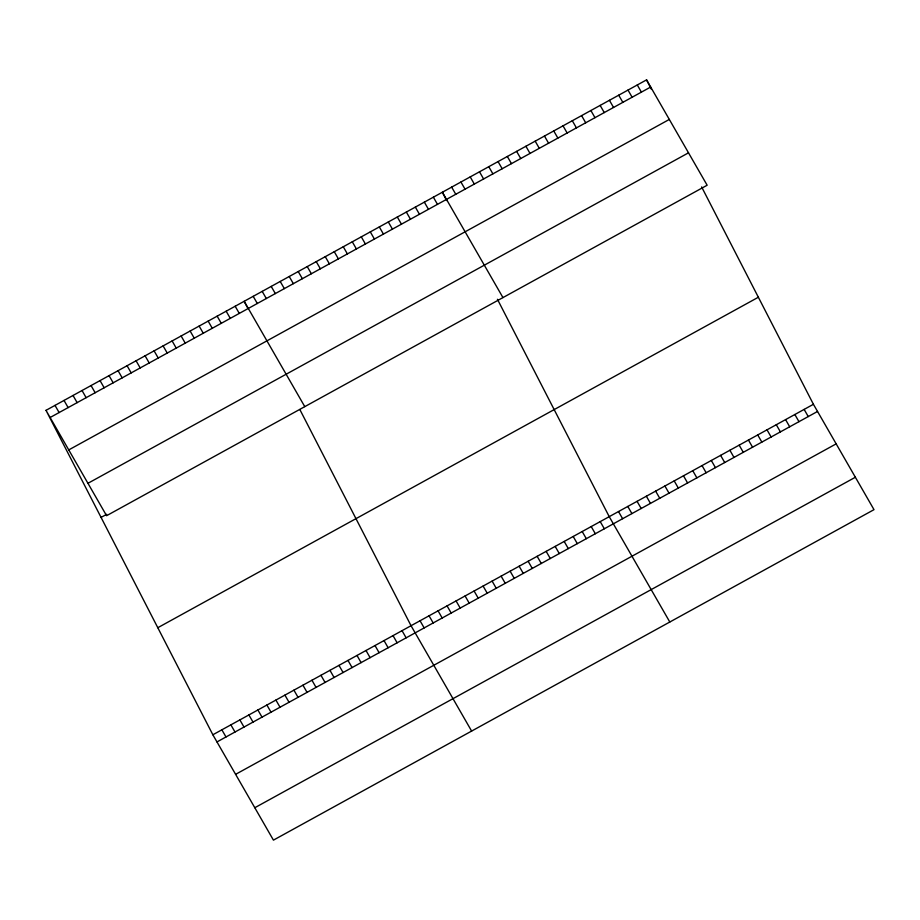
<?xml version="1.0" encoding="UTF-8"?>
<svg xmlns="http://www.w3.org/2000/svg" width="920" height="920" viewBox="0 0 920 920"><rect width="100%" height="100%" fill="white"/><g stroke="black" fill="none" stroke-linecap="round" stroke-linejoin="round"><path stroke-width="1.38" d="M46 410.343L646.564 79.867L707.146 185.23L106.582 515.706L46 410.343L212.853 734.769L273.435 840.132L874 509.657L813.418 404.294L701.626 186.933M50.117 417.507L650.681 87.032M68.747 449.914L669.311 119.439M87.952 483.299L688.505 152.823M101.062 517.408L106.697 514.314M157.791 627.716L758.356 297.24M212.853 734.769L813.418 404.294M216.97 741.934L817.535 411.459M235.612 774.341L836.165 443.865M254.805 807.725L855.37 477.25M637.284 84.973L641.401 92.138M628.004 90.079L632.12 97.244M804.137 409.4L808.255 416.565M618.711 95.197L622.84 102.35M794.857 414.517L798.974 421.671M609.431 100.303L613.548 107.456M785.577 419.623L789.693 426.776M600.15 105.409L604.268 112.573M776.296 424.729L780.413 431.894M590.87 110.515L594.987 117.679M767.015 429.835L771.132 437M581.589 115.621L585.707 122.785M757.723 434.941L761.852 442.106M572.309 120.727L576.426 127.891M748.443 440.047L752.56 447.212M563.028 125.833L567.145 132.998M739.162 445.153L743.279 452.318M553.748 130.939L557.865 138.103M729.882 450.259L733.999 457.424M544.467 136.045L548.584 143.209M720.601 455.365L724.719 462.53M535.187 141.162L539.304 148.315M711.321 460.483L715.438 467.636M525.906 146.268L530.023 153.421M702.04 465.589L706.157 472.742M516.626 151.374L520.743 158.539M692.76 470.695L696.877 477.859M507.345 156.48L511.462 163.645M683.48 475.801L687.596 482.966M498.053 161.586L502.182 168.751M674.199 480.907L678.316 488.072M488.773 166.692L492.89 173.857M664.918 486.013L669.035 493.178M479.492 171.798L483.609 178.963M655.638 491.119L659.755 498.284M470.212 176.905L474.329 184.069M646.357 496.225L650.474 503.389M460.931 182.022L465.048 189.175M637.065 501.342L641.194 508.495M451.651 187.128L455.768 194.281M627.785 506.448L631.902 513.601M502.952 297.585L442.37 192.234L446.648 200.56M618.505 511.554L622.621 518.719M433.366 197.19L437.483 204.355M669.806 622.012L609.224 516.66L497.432 299.287M424.35 202.147L428.467 209.311M600.219 521.617L604.336 528.781M415.345 207.103L419.462 214.268M591.215 526.573L595.332 533.738M406.341 212.06L410.458 219.224M582.199 531.53L586.316 538.694M397.325 217.016L401.442 224.181M573.194 536.486L577.311 543.651M388.32 221.973L392.437 229.137M564.19 541.443L568.307 548.607M379.316 226.929L383.433 234.094M555.174 546.399L559.291 553.564M370.3 231.886L374.417 239.05M546.169 551.356L550.286 558.52M361.296 236.842L365.412 244.007M537.153 556.312L541.282 563.477M352.291 241.799L356.408 248.963M528.149 561.269L532.266 568.433M343.275 246.755L347.392 253.92M519.144 566.226L523.261 573.39M334.27 251.712L338.387 258.877M510.128 571.193L514.257 578.346M325.266 256.68L329.383 263.833M501.124 576.15L505.241 583.303M316.25 261.636L320.367 268.789M492.119 581.106L496.236 588.259M307.245 266.593L311.362 273.746M483.103 586.063L487.232 593.216M298.241 271.549L302.358 278.702M474.099 591.019L478.216 598.172M289.225 276.506L293.342 283.659M465.094 595.976L469.211 603.14M280.22 281.462L284.337 288.627M456.078 600.932L460.207 608.097M271.216 286.419L275.333 293.583M447.074 605.889L451.191 613.053M262.2 291.375L266.317 298.54M438.069 610.845L442.186 618.01M253.195 296.332L257.312 303.497M429.053 615.802L433.182 622.966M304.773 406.64L244.179 301.288L247.238 307.234M420.049 620.758L424.166 627.923M235.175 306.245L239.292 313.409M471.626 731.078L411.044 625.715L299.839 409.515M226.17 311.202L230.287 318.366M402.028 630.671L406.145 637.836M217.154 316.158L221.283 323.322M393.024 635.628L397.141 642.793M208.15 321.115L212.267 328.279M384.019 640.584L388.136 647.749M199.145 326.071L203.262 333.235M375.003 645.541L379.12 652.706M190.13 331.027L194.258 338.192M365.999 650.497L370.116 657.662M181.125 335.984L185.242 343.148M356.994 655.454L361.111 662.619M172.12 340.94L176.237 348.105M347.978 660.422L352.096 667.575M163.105 345.909L167.233 353.061M338.974 665.379L343.091 672.531M154.1 350.865L158.217 358.018M329.969 670.335L334.086 677.488M145.095 355.822L149.212 362.974M320.953 675.292L325.07 682.444M136.079 360.778L140.196 367.931M311.949 680.248L316.066 687.412M127.075 365.734L131.192 372.887M302.945 685.204L307.061 692.369M118.07 370.691L122.187 377.855M293.928 690.161L298.046 697.325M109.054 375.647L113.171 382.812M284.924 695.117L289.041 702.282M100.05 380.604L104.167 387.768M275.919 700.074L280.036 707.238M91.045 385.56L95.162 392.725M266.904 705.03L271.02 712.195M82.029 390.517L86.146 397.681M257.899 709.987L262.016 717.151M73.025 395.473L77.142 402.638M248.894 714.943L253.011 722.108M64.02 400.43L68.137 407.594M239.878 719.9L243.995 727.064M55.004 405.386L59.121 412.551M230.874 724.856L234.991 732.021M221.869 729.813L225.986 736.977M646.564 79.867L651.452 89.389"/></g></svg>
